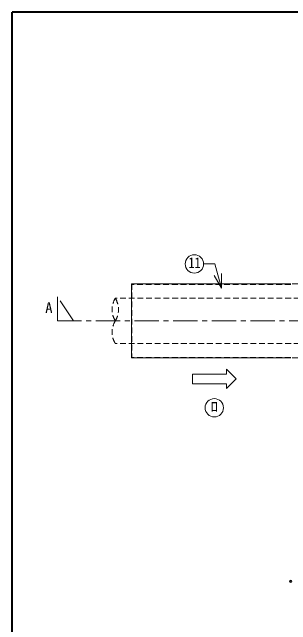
# Model space of a CAD drawing. Units: millimetres at full size, sheet at 1:15; details may follow other scales. Extents: x -3171 to 2904, y -2098 to 2117.
# Drawn here: x -3171 to -2306, y 212 to 2117 of the extents above; entities that cross this region are included whole.
import ezdxf
from ezdxf.enums import TextEntityAlignment as Align

# ---------------------------------------------------------------- set-up
doc = ezdxf.new("R2010")
doc.units = ezdxf.units.MM
doc.header["$LTSCALE"] = 15
doc.header["$PDMODE"] = 32
doc.header["$PDSIZE"] = 7.5
doc.linetypes.add('CHAIN1', pattern=[8, 5, -1, 1, -1])
doc.linetypes.add('DASHED1', pattern=[1.8, 1.2, -0.6])
doc.layers.add('0-6_補助線', color=4, linetype='Continuous', lineweight=9)
doc.styles.add('ＭＳ ゴシック', font='')
doc.styles.get('ＭＳ ゴシック').set_extended_font_data('MS Gothic')

msp = doc.modelspace()

# ---------------------------------------------------------------- linework, layer by layer
at = {"layer": '0-6_補助線', "color": 1, "lineweight": 40}
for p in [(-3170.88, -2097.95), (2904.12, 2117.05)]:
    msp.add_line(p, (-3170.88, 2117.05), dxfattribs=at)
at = {"layer": '0-6_補助線', "color": 7, "lineweight": 18}
for p, q in [((-2521.21, 1259.13), (-2543.71, 1298.1)), ((-2521.21, 1259.13), (-2521.21, 1304.13)), ((-2306.13, 1272.05), (-2800.88, 1272.05)), ((-2800.88, 1272.05), (-2800.88, 1042.05)), ((-2306.13, 1042.05), (-2800.88, 1042.05))]:
    msp.add_line(p, q, dxfattribs=at)
at = {"layer": '0-6_補助線', "linetype": 'DASHED1'}
for p, q in [((-2799.28, 1272.05), (-2799.28, 1042.05)), ((-2306.13, 1270.45), (-2799.28, 1270.45)), ((-2202.73, 1272.05), (-2306.13, 1272.05)), ((-2197.13, 1227.55), (-2850.88, 1227.55)), ((-2197.13, 1086.55), (-2850.88, 1086.55)), ((-2306.13, 1043.65), (-2799.28, 1043.65)), ((-2202.73, 1042.05), (-2306.13, 1042.05))]:
    msp.add_line(p, q, dxfattribs=at)
at = {"layer": '0-6_補助線', "linetype": 'CHAIN1'}
msp.add_line((-2980.88, 1157.05), (-3030.88, 1232.05), dxfattribs=at)
at = {"layer": '0-6_補助線'}
for p, q in [((-2610.88, 992.05), (-2610.88, 962.05)), ((-2505.88, 992.05), (-2610.88, 992.05)), ((-2505.88, 1007.05), (-2475.88, 977.05)), ((-2505.88, 992.05), (-2505.88, 1007.05)), ((-2475.88, 977.05), (-2505.88, 947.05)), ((-2610.88, 962.05), (-2505.88, 962.05)), ((-2505.88, 947.05), (-2505.88, 962.05))]:
    msp.add_line(p, q, dxfattribs=at)
at = {"layer": '0-6_補助線', "color": 7, "lineweight": 18}
msp.add_lwpolyline([(-2521.21, 1259.13), (-2541.4, 1334.48), (-2576.63, 1334.48)], dxfattribs=at)
at = {"layer": '0-6_補助線', "linetype": 'CHAIN1'}
msp.add_lwpolyline([(-3030.88, 1232.05), (-3030.88, 1157.05), (109.12, 1157.05)], dxfattribs=at)
at = {"layer": '0-6_補助線', "color": 7, "lineweight": 18}
for centre in [(-2605.13, 1334.48), (-2543.38, 887.05)]:
    msp.add_circle(centre, 28.5, dxfattribs=at)
at = {"layer": '0-6_補助線', "linetype": 'DASHED1'}
for centre, start, end in [((-2793.75, 1192.3), 148.324, 211.676), ((-2908.01, 1192.3), 328.324, 31.676), ((-2793.75, 1121.8), 148.324, 211.676)]:
    msp.add_arc(centre, 67.13, start, end, dxfattribs=at)
at = {"layer": '0-6_補助線'}
msp.add_point((-2305.88, 347.05), dxfattribs=at)

# ---------------------------------------------------------------- texts
at = {"layer": '0-6_補助線', "color": 7, "style": 'ＭＳ ゴシック', "width": 0.85}
msp.add_text('11', height=32.99, dxfattribs=at).set_placement((-2623.88, 1311.98), align=Align.BOTTOM_LEFT)
at = {"layer": '0-6_補助線', "color": 7, "style": 'ＭＳ ゴシック'}
for s, p in [('A', (-3068.38, 1172.05)), ('ﾛ', (-2554.63, 864.55))]:
    msp.add_text(s, height=32.99, dxfattribs=at).set_placement(p, align=Align.BOTTOM_LEFT)

doc.saveas('drawing.dxf')
